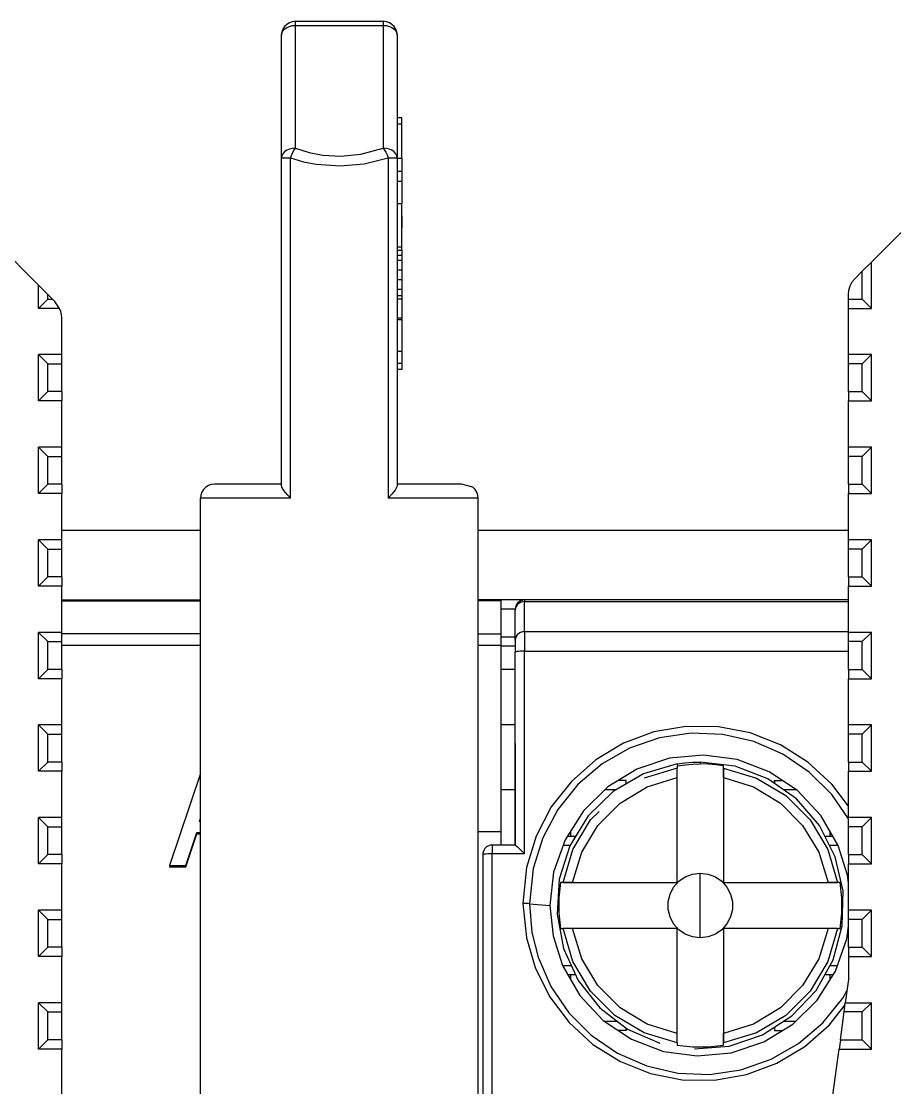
# Model space of a CAD drawing. Header units: millimetres. Extents: x 0 to 125, y 0 to 180.
# Drawn here: x 73.78 to 92.65, y 156.56 to 179.6 of the extents above; entities that cross this region are included whole.
import ezdxf

# ---------------------------------------------------------------- set-up
doc = ezdxf.new("R2010")
doc.units = ezdxf.units.MM

# ---------------------------------------------------------------- blocks, each defined once
blk = doc.blocks.new('CHINT_7200accf6e0c55f6a13e2ec68f27ea84_FACE_0')
at = {"color": 141, "linetype": 'Continuous', "true_color": 0x40d9ff}
for p, q in [((79.7, 179.6), (81.6, 179.6)), ((79.4, 176.648), (79.4, 179.3)), ((81.9, 179.3), (81.9, 176.648)), ((79.594, 169.3), (79.594, 176.648)), ((81.706, 176.648), (81.706, 169.3)), ((81.9, 176.646), (82, 176.646)), ((82, 176.646), (82, 176.363)), ((81.9, 176.363), (82, 176.363)), ((82, 176.363), (82, 176.146)), ((81.9, 176.146), (82, 176.146)), ((82, 176.213), (82, 175.713)), ((74.15, 173.9), (72.65, 175.4)), ((82, 175.401), (82, 175.137)), ((93.15, 175.4), (92.15, 174.4)), ((81.9, 174.654), (82, 174.654)), ((82, 174.654), (82, 174.549)), ((81.9, 174.549), (82, 174.549)), ((81.9, 174.444), (82, 174.444)), ((82, 174.549), (82, 174.444)), ((82, 174.444), (82, 174.233)), ((82, 174.444), (82, 174.022)), ((82, 174.403), (82, 173.161)), ((92.15, 173.4), (92.15, 174.4)), ((81.9, 174.233), (82, 174.233)), ((82, 174.233), (82, 174.022)), ((81.9, 174.022), (82, 174.022)), ((82, 174.022), (82, 173.811)), ((74.35, 173.7), (74.15, 173.9)), ((74.15, 173.4), (74.15, 173.9)), ((74.35, 173.6), (74.35, 173.7)), ((81.9, 173.811), (82, 173.811)), ((82, 173.811), (82, 173.195)), ((74.35, 173.6), (74.15, 173.4)), ((91.95, 173.6), (92.15, 173.4)), ((74.605, 173.4), (74.15, 173.4)), ((91.65, 173.4), (92.15, 173.4)), ((91.65, 172.4), (91.65, 173.4)), ((81.9, 173.195), (82, 173.195)), ((81.9, 173.161), (82, 173.161)), ((82, 173.195), (82, 173.161)), ((82, 173.161), (82, 172.478)), ((74.35, 172.2), (74.15, 172.4)), ((74.15, 171.4), (74.15, 172.4)), ((81.9, 172.478), (82, 172.478)), ((91.65, 172.2), (91.65, 172.4)), ((92.15, 172.4), (91.65, 172.4)), ((91.95, 172.2), (92.15, 172.4)), ((92.15, 171.4), (92.15, 172.4)), ((74.35, 172.2), (74.65, 172.2)), ((74.35, 171.6), (74.35, 172.2)), ((74.65, 171.6), (74.65, 172.2)), ((91.95, 172.2), (91.65, 172.2)), ((91.65, 171.6), (91.65, 172.2)), ((91.95, 171.6), (91.95, 172.2)), ((74.35, 171.6), (74.15, 171.4)), ((74.65, 171.4), (74.15, 171.4)), ((74.65, 171.6), (74.35, 171.6)), ((74.65, 171.6), (74.65, 171.4)), ((74.65, 170.4), (74.65, 171.4)), ((91.65, 171.6), (91.95, 171.6)), ((91.65, 171.6), (91.65, 171.4)), ((91.65, 171.4), (92.15, 171.4)), ((91.65, 170.4), (91.65, 171.4)), ((91.95, 171.6), (92.15, 171.4)), ((74.35, 170.2), (74.15, 170.4)), ((74.15, 169.4), (74.15, 170.4)), ((74.65, 170.4), (74.15, 170.4)), ((74.65, 170.2), (74.65, 170.4)), ((91.65, 170.2), (91.65, 170.4)), ((92.15, 170.4), (91.65, 170.4)), ((91.95, 170.2), (92.15, 170.4)), ((92.15, 169.4), (92.15, 170.4)), ((74.35, 170.2), (74.65, 170.2)), ((74.35, 169.6), (74.35, 170.2)), ((74.65, 169.6), (74.65, 170.2)), ((91.95, 170.2), (91.65, 170.2)), ((91.65, 169.6), (91.65, 170.2)), ((91.95, 169.6), (91.95, 170.2)), ((74.35, 169.6), (74.15, 169.4)), ((74.65, 169.6), (74.35, 169.6)), ((74.65, 169.6), (74.65, 169.4)), ((91.65, 169.6), (91.95, 169.6)), ((91.65, 169.6), (91.65, 169.4)), ((91.95, 169.6), (92.15, 169.4)), ((74.65, 169.4), (74.15, 169.4)), ((74.65, 168.4), (74.65, 169.4)), ((91.65, 169.4), (92.15, 169.4)), ((91.65, 168.4), (91.65, 169.4)), ((77.65, 149.9), (77.65, 169.3)), ((83.65, 149.9), (83.65, 169.3)), ((74.35, 168.2), (74.15, 168.4)), ((74.15, 167.4), (74.15, 168.4)), ((74.65, 168.4), (74.15, 168.4)), ((77.65, 168.6), (74.65, 168.6)), ((74.65, 168.2), (74.65, 168.4)), ((91.65, 168.6), (83.65, 168.6)), ((91.65, 168.2), (91.65, 168.4)), ((92.15, 168.4), (91.65, 168.4)), ((91.95, 168.2), (92.15, 168.4)), ((92.15, 167.4), (92.15, 168.4)), ((74.35, 168.2), (74.65, 168.2)), ((74.35, 167.6), (74.35, 168.2)), ((74.65, 167.6), (74.65, 168.2)), ((91.95, 168.2), (91.65, 168.2)), ((91.65, 167.6), (91.65, 168.2)), ((91.95, 167.6), (91.95, 168.2)), ((74.35, 167.6), (74.15, 167.4)), ((74.65, 167.6), (74.35, 167.6)), ((74.65, 167.6), (74.65, 167.4)), ((91.65, 167.6), (91.95, 167.6)), ((91.65, 167.6), (91.65, 167.4)), ((91.95, 167.6), (92.15, 167.4)), ((74.65, 167.4), (74.15, 167.4)), ((74.65, 166.4), (74.65, 167.4)), ((91.65, 167.4), (92.15, 167.4)), ((91.65, 166.4), (91.65, 167.4)), ((74.65, 167.1), (77.65, 167.1)), ((74.65, 167.08), (77.65, 167.08)), ((74.35, 166.2), (74.15, 166.4)), ((74.15, 165.4), (74.15, 166.4)), ((74.65, 166.4), (74.15, 166.4)), ((74.65, 166.2), (74.65, 166.4)), ((77.65, 166.37), (74.65, 166.37)), ((91.65, 166.2), (91.65, 166.4)), ((92.15, 166.4), (91.65, 166.4)), ((91.95, 166.2), (92.15, 166.4)), ((92.15, 165.4), (92.15, 166.4)), ((74.35, 166.2), (74.65, 166.2)), ((74.35, 165.6), (74.35, 166.2)), ((74.65, 165.6), (74.65, 166.2)), ((77.65, 166.117), (74.65, 166.117)), ((84.45, 166.3), (84.15, 166.3)), ((84.45, 166.1), (84.15, 166.1)), ((91.95, 166.2), (91.65, 166.2)), ((91.65, 165.6), (91.65, 166.2)), ((91.95, 165.6), (91.95, 166.2)), ((84.451, 161.804), (84.45, 165.975)), ((74.35, 165.6), (74.15, 165.4)), ((74.65, 165.4), (74.15, 165.4)), ((74.65, 165.6), (74.35, 165.6)), ((74.65, 165.6), (74.65, 165.4)), ((74.65, 164.4), (74.65, 165.4)), ((84.45, 165.6), (84.15, 165.6)), ((91.65, 165.6), (91.95, 165.6)), ((91.65, 165.6), (91.65, 165.4)), ((91.65, 165.4), (92.15, 165.4)), ((91.65, 164.4), (91.65, 165.4)), ((91.95, 165.6), (92.15, 165.4)), ((74.35, 164.2), (74.15, 164.4)), ((74.15, 163.4), (74.15, 164.4)), ((74.65, 164.4), (74.15, 164.4)), ((74.65, 164.2), (74.65, 164.4)), ((84.45, 164.4), (84.15, 164.4)), ((91.65, 164.2), (91.65, 164.4)), ((92.15, 164.4), (91.65, 164.4)), ((91.95, 164.2), (92.15, 164.4)), ((92.15, 163.4), (92.15, 164.4)), ((74.35, 164.2), (74.65, 164.2)), ((74.35, 163.6), (74.35, 164.2)), ((74.65, 163.6), (74.65, 164.2)), ((91.95, 164.2), (91.65, 164.2)), ((91.65, 163.6), (91.65, 164.2)), ((91.95, 163.6), (91.95, 164.2)), ((74.35, 163.6), (74.15, 163.4)), ((74.65, 163.6), (74.35, 163.6)), ((74.65, 163.6), (74.65, 163.4)), ((87.95, 163.559), (87.956, 163.52)), ((88.45, 163.6), (88.45, 163.56)), ((91.65, 163.6), (91.95, 163.6)), ((91.65, 163.6), (91.65, 163.4)), ((91.95, 163.6), (92.15, 163.4)), ((74.65, 163.4), (74.15, 163.4)), ((74.65, 162.4), (74.65, 163.4)), ((88.95, 163.263), (88.95, 163.466)), ((91.65, 163.4), (92.15, 163.4)), ((91.65, 162.4), (91.65, 163.4)), ((84.45, 163), (84.15, 163)), ((86.63, 163), (86.388, 163)), ((90.521, 163), (90.244, 163)), ((74.35, 162.2), (74.15, 162.4)), ((74.15, 161.4), (74.15, 162.4)), ((74.65, 162.4), (74.15, 162.4)), ((74.65, 162.2), (74.65, 162.4)), ((91.65, 162.2), (91.65, 162.4)), ((92.15, 162.4), (91.65, 162.4)), ((91.95, 162.2), (92.15, 162.4)), ((92.15, 161.4), (92.15, 162.4)), ((74.35, 162.2), (74.65, 162.2)), ((74.35, 161.6), (74.35, 162.2)), ((74.65, 161.6), (74.65, 162.2)), ((77.634, 162.312), (77.65, 162.362)), ((91.95, 162.2), (91.65, 162.2)), ((91.65, 161.6), (91.65, 162.2)), ((91.95, 161.6), (91.95, 162.2)), ((77.333, 161.363), (77.567, 162.075)), ((77.567, 162.048), (77.567, 162.075)), ((77.567, 162.075), (77.65, 162.075)), ((77.567, 162.048), (77.65, 162.048)), ((83.65, 162.1), (84.15, 162.1)), ((84.15, 161.804), (84.15, 162.1)), ((85.578, 162), (85.76, 162)), ((85.642, 162.102), (85.642, 162)), ((91.139, 162), (91.312, 162)), ((91.258, 162), (91.258, 162.094)), ((85.484, 161.8), (85.637, 161.8)), ((91.241, 161.8), (91.428, 161.8)), ((74.35, 161.6), (74.15, 161.4)), ((74.65, 161.6), (74.35, 161.6)), ((74.65, 161.6), (74.65, 161.4)), ((83.75, 161.604), (83.75, 148.65)), ((91.65, 161.6), (91.95, 161.6)), ((91.65, 161.6), (91.65, 161.4)), ((91.95, 161.6), (92.15, 161.4)), ((74.65, 161.4), (74.15, 161.4)), ((74.65, 160.4), (74.65, 161.4)), ((91.65, 161.4), (92.15, 161.4)), ((91.65, 160.4), (91.65, 161.4)), ((85.687, 161), (85.484, 161)), ((91.416, 161), (91.213, 161)), ((74.35, 160.2), (74.15, 160.4)), ((74.15, 159.4), (74.15, 160.4)), ((74.65, 160.4), (74.15, 160.4)), ((74.65, 160.2), (74.65, 160.4)), ((84.758, 160.539), (85.2, 160.5)), ((91.65, 160.2), (91.65, 160.4)), ((92.15, 160.4), (91.65, 160.4)), ((91.95, 160.2), (92.15, 160.4)), ((92.15, 159.4), (92.15, 160.4)), ((74.35, 160.2), (74.65, 160.2)), ((74.35, 159.6), (74.35, 160.2)), ((74.65, 159.6), (74.65, 160.2)), ((91.95, 160.2), (91.65, 160.2)), ((91.65, 159.6), (91.65, 160.2)), ((91.95, 159.6), (91.95, 160.2)), ((85.687, 160), (85.484, 160)), ((91.416, 160), (91.213, 160)), ((74.35, 159.6), (74.15, 159.4)), ((74.65, 159.6), (74.35, 159.6)), ((74.65, 159.6), (74.65, 159.4)), ((91.65, 159.6), (91.95, 159.6)), ((91.95, 159.6), (92.15, 159.4)), ((74.65, 159.4), (74.15, 159.4)), ((74.65, 158.4), (74.65, 159.4)), ((85.661, 159.2), (85.472, 159.2)), ((91.416, 159.2), (91.248, 159.2)), ((85.752, 159), (85.588, 159)), ((85.642, 159), (85.642, 158.906)), ((91.322, 159), (91.136, 159)), ((91.258, 158.898), (91.258, 159)), ((74.35, 158.2), (74.15, 158.4)), ((74.15, 157.4), (74.15, 158.4)), ((74.65, 158.4), (74.15, 158.4)), ((74.65, 158.2), (74.65, 158.4)), ((91.95, 158.2), (92.15, 158.4)), ((92.15, 157.4), (92.15, 158.4)), ((74.35, 158.2), (74.65, 158.2)), ((74.35, 157.6), (74.35, 158.2)), ((74.65, 157.6), (74.65, 158.2)), ((91.477, 157.6), (91.557, 158.2)), ((91.95, 158.2), (91.557, 158.2)), ((91.95, 157.6), (91.95, 158.2)), ((86.379, 158), (86.654, 158)), ((90.251, 158), (90.512, 158)), ((74.35, 157.6), (74.15, 157.4)), ((74.65, 157.6), (74.35, 157.6)), ((74.65, 157.6), (74.65, 157.4)), ((87.95, 157.534), (87.95, 157.737)), ((88.95, 157.534), (88.95, 157.737)), ((91.477, 157.6), (91.45, 157.4)), ((91.477, 157.6), (91.95, 157.6)), ((91.95, 157.6), (92.15, 157.4)), ((74.65, 157.4), (74.15, 157.4)), ((74.65, 156.4), (74.65, 157.4)), ((91.317, 156.4), (91.45, 157.4)), ((91.45, 157.4), (92.15, 157.4))]:
    blk.add_line(p, q, dxfattribs=at)
for points in [[(79.7, 179.6), (79.633, 179.592), (79.57, 179.57), (79.513, 179.535), (79.465, 179.487), (79.43, 179.43), (79.408, 179.367), (79.4, 179.3)], [(79.4, 179.3), (79.408, 179.347), (79.43, 179.392), (79.465, 179.432), (79.513, 179.466), (79.57, 179.491), (79.633, 179.507), (79.7, 179.512)], [(79.7, 179.512), (79.7, 179.549), (79.7, 179.577), (79.7, 179.594), (79.7, 179.6)], [(79.7, 176.861), (79.7, 179.512), (81.6, 179.512), (81.6, 176.861)], [(81.9, 179.3), (81.892, 179.367), (81.87, 179.43), (81.835, 179.487), (81.787, 179.535), (81.73, 179.57), (81.667, 179.592), (81.6, 179.6)], [(81.6, 179.6), (81.6, 179.594), (81.6, 179.577), (81.6, 179.549), (81.6, 179.512)], [(81.6, 179.512), (81.667, 179.507), (81.73, 179.491), (81.787, 179.466), (81.835, 179.432), (81.87, 179.392), (81.892, 179.347), (81.9, 179.3)], [(82, 177.381), (82, 177.473), (82, 177.513), (82, 177.515), (81.975, 177.515), (81.9, 177.515)], [(82, 176.646), (82, 177.381), (81.9, 177.381)], [(79.7, 176.861), (79.633, 176.855), (79.57, 176.84), (79.513, 176.814), (79.465, 176.781), (79.43, 176.74), (79.408, 176.696), (79.4, 176.648)], [(79.594, 176.648), (79.615, 176.703), (79.638, 176.756), (79.668, 176.813), (79.7, 176.861)], [(79.7, 176.861), (79.998, 176.768), (80.295, 176.711), (80.684, 176.688), (81.117, 176.729), (81.6, 176.861)], [(81.9, 176.648), (81.892, 176.696), (81.87, 176.74), (81.835, 176.781), (81.787, 176.814), (81.73, 176.84), (81.667, 176.855), (81.6, 176.861)], [(81.6, 176.861), (81.627, 176.82), (81.653, 176.773), (81.682, 176.713), (81.706, 176.648)], [(79.594, 169.3), (79.535, 169.363), (79.483, 169.424), (79.45, 169.468), (79.424, 169.509), (79.406, 169.546), (79.4, 169.575), (79.4, 176.648)], [(79.4, 176.648), (79.409, 176.648), (79.435, 176.648), (79.476, 176.648), (79.53, 176.648), (79.594, 176.648)], [(79.594, 176.648), (79.873, 176.568), (80.151, 176.513), (80.669, 176.476), (81.186, 176.519), (81.706, 176.648)], [(81.706, 176.648), (81.77, 176.648), (81.824, 176.648), (81.865, 176.648), (81.891, 176.648), (81.9, 176.648)], [(81.9, 176.648), (81.9, 169.575), (81.897, 169.555), (81.888, 169.531), (81.854, 169.474), (81.792, 169.394), (81.706, 169.3)], [(82, 176.146), (82, 175.661), (81.9, 175.661)], [(82, 175.137), (82, 175.345), (82, 175.523), (82, 175.661)], [(82, 174.725), (82, 174.911), (82, 175.137)], [(82, 174.654), (82, 174.725), (81.9, 174.725)], [(91.95, 173.6), (91.95, 174.2), (92.15, 174.4)], [(91.65, 173.6), (91.65, 173.693), (91.66, 173.79), (91.688, 173.884), (91.734, 173.971), (91.796, 174.046), (91.95, 174.2)], [(74.35, 173.6), (74.45, 173.6), (74.35, 173.7)], [(82, 173.811), (82, 173.67), (81.9, 173.67)], [(74.605, 173.4), (74.504, 173.546), (74.45, 173.6)], [(82, 173.67), (82, 173.6), (81.9, 173.6)], [(91.65, 173.4), (91.65, 173.6), (91.95, 173.6)], [(74.65, 172.4), (74.65, 173.193), (74.645, 173.264), (74.63, 173.333), (74.605, 173.4)], [(74.65, 172.2), (74.65, 172.4), (74.15, 172.4)], [(82, 172.478), (82, 172.21), (81.9, 172.21)], [(82, 172.21), (82, 172.118), (82, 172.078), (82, 172.076), (81.925, 172.076), (81.9, 172.076)], [(79.4, 169.6), (78.912, 169.6), (78.507, 169.6), (78.202, 169.6), (78.014, 169.6), (77.95, 169.6), (77.883, 169.592), (77.82, 169.57), (77.763, 169.535), (77.715, 169.487), (77.68, 169.43), (77.658, 169.367), (77.65, 169.3)], [(83.65, 169.3), (83.642, 169.367), (83.62, 169.43), (83.585, 169.487), (83.537, 169.535), (83.286, 169.6), (83.098, 169.6), (82.793, 169.6), (82.388, 169.6), (81.9, 169.6)], [(79.594, 169.3), (78.952, 169.3), (78.408, 169.3), (77.995, 169.3), (77.738, 169.3), (77.65, 169.3)], [(83.65, 169.3), (83.562, 169.3), (83.305, 169.3), (82.892, 169.3), (82.348, 169.3), (81.706, 169.3)], [(91.65, 167.1), (84.65, 167.1), (84.15, 167.1), (83.65, 167.1)], [(83.65, 166.37), (84.15, 166.37), (84.15, 167.08), (83.65, 167.08)], [(84.15, 167.08), (84.15, 167.091), (84.15, 167.098), (84.15, 167.1)], [(84.65, 167.1), (84.605, 167.095), (84.563, 167.08), (84.525, 167.056), (84.494, 167.025), (84.47, 166.987), (84.455, 166.945), (84.45, 166.9)], [(84.65, 167.067), (84.605, 167.062), (84.563, 167.048), (84.525, 167.026), (84.494, 166.996), (84.47, 166.961), (84.455, 166.922), (84.45, 166.88)], [(84.491, 167.021), (84.487, 167.015), (84.472, 166.991), (84.471, 166.988)], [(84.519, 167.05), (84.509, 167.042), (84.5, 167.031)], [(84.556, 167.075), (84.539, 167.066), (84.531, 167.06)], [(84.592, 167.09), (84.57, 167.083), (84.566, 167.081)], [(84.65, 167.1), (84.61, 167.096), (84.608, 167.095)], [(84.65, 167.1), (84.65, 167.096), (84.65, 167.085), (84.65, 167.067)], [(91.65, 166.415), (84.65, 166.415), (84.65, 167.067), (91.65, 167.067)], [(84.45, 166.228), (84.45, 166.88), (84.45, 166.898), (84.45, 166.9), (84.15, 166.9)], [(84.455, 166.94), (84.453, 166.933), (84.45, 166.9)], [(84.45, 166.898), (84.45, 166.891), (84.45, 166.88)], [(84.468, 166.982), (84.461, 166.964), (84.457, 166.951)], [(84.15, 166.117), (84.15, 166.182), (84.15, 166.243), (84.15, 166.297), (84.15, 166.34), (84.15, 166.37)], [(84.65, 166.415), (84.605, 166.41), (84.563, 166.397), (84.525, 166.374), (84.494, 166.345), (84.47, 166.309), (84.455, 166.27), (84.45, 166.228)], [(84.65, 166.415), (84.65, 166.364), (84.65, 166.292), (84.65, 166.203), (84.65, 166.102), (84.65, 165.993)], [(84.15, 162.1), (84.15, 166.117), (83.65, 166.117)], [(84.45, 166.228), (84.45, 166.198), (84.45, 166.155), (84.45, 166.101), (84.45, 166.041), (84.45, 165.975)], [(83.95, 147.351), (83.95, 161.622), (84.65, 161.622), (84.65, 165.993), (91.65, 165.993)], [(84.65, 165.993), (84.605, 165.993), (84.563, 165.991), (84.525, 165.989), (84.494, 165.986), (84.47, 165.983), (84.455, 165.979), (84.45, 165.975)], [(91.65, 162.645), (91.291, 163.122), (90.775, 163.597), (90.181, 163.969), (89.529, 164.227), (88.841, 164.362), (88.139, 164.37), (87.448, 164.249), (86.79, 164.005), (86.189, 163.644), (85.663, 163.181), (85.229, 162.628), (84.902, 162), (84.696, 161.324), (84.617, 160.544)], [(91.65, 162.37), (91.29, 162.897), (90.804, 163.382), (90.236, 163.769), (89.607, 164.044), (88.937, 164.197), (88.251, 164.224), (87.571, 164.124), (86.922, 163.899), (86.326, 163.558), (85.804, 163.112), (85.372, 162.576), (85.045, 161.964), (84.839, 161.303), (84.758, 160.539)], [(84.45, 164.003), (84.45, 164), (84.45, 161.804)], [(91.65, 160.991), (91.633, 161.155), (91.43, 161.797), (91.056, 162.442), (90.55, 162.981), (89.937, 163.39), (89.247, 163.651), (88.516, 163.749), (87.782, 163.681), (87.081, 163.448), (86.453, 163.064), (85.925, 162.547), (85.526, 161.918), (85.281, 161.219), (85.2, 160.5)], [(87.95, 163.559), (87.223, 163.347), (86.57, 162.965), (86.028, 162.435), (85.631, 161.791), (85.403, 161.069), (85.356, 160.313), (85.493, 159.569), (85.807, 158.88), (86.279, 158.287), (86.88, 157.827), (87.575, 157.526)], [(87.95, 163.559), (88.116, 163.582), (88.283, 163.595), (88.45, 163.6)], [(87.956, 163.52), (88.12, 163.542), (88.285, 163.556), (88.45, 163.56)], [(88.322, 157.403), (89.076, 157.464), (89.794, 157.706), (90.431, 158.115), (90.95, 158.667), (91.32, 159.327), (91.518, 160.058), (91.534, 160.815), (91.366, 161.553), (91.023, 162.228), (90.528, 162.801), (89.908, 163.236), (89.201, 163.508), (88.45, 163.6)], [(88.95, 163.466), (88.95, 163.519), (88.784, 163.542), (88.617, 163.555), (88.45, 163.56)], [(77.65, 163.355), (76.983, 161.363), (77.333, 161.363)], [(87.95, 163.263), (87.95, 163.466), (87.239, 163.253)], [(87.956, 163.52), (87.954, 163.52), (87.952, 163.519), (87.95, 163.519), (87.95, 163.466)], [(87.95, 163.263), (87.95, 163.302), (87.95, 163.339), (87.95, 163.38), (87.95, 163.415), (87.95, 163.441), (87.95, 163.459), (87.95, 163.466)], [(88.95, 163.466), (88.95, 163.461), (88.95, 163.448), (88.95, 163.424), (88.95, 163.393), (88.95, 163.353), (88.95, 163.309), (88.95, 163.263)], [(88.95, 163.466), (89.661, 163.253), (90.298, 162.873), (90.823, 162.348), (91.203, 161.711), (91.416, 161)], [(85.687, 161), (87.95, 161), (87.95, 163.263)], [(85.687, 161), (85.888, 161.649), (86.239, 162.231), (86.719, 162.711), (87.301, 163.062), (87.95, 163.263)], [(86.85, 163.129), (86.85, 163.2), (86.676, 163.2)], [(86.845, 163.126), (86.849, 163.162), (86.85, 163.2)], [(88.95, 163.263), (88.95, 161), (91.213, 161)], [(88.95, 163.263), (89.599, 163.062), (90.181, 162.711), (90.661, 162.231), (91.012, 161.649), (91.213, 161)], [(90.05, 163.136), (90.05, 163.2), (90.221, 163.2)], [(90.05, 163.2), (90.051, 163.17), (90.053, 163.139), (90.054, 163.133)], [(85.484, 161), (85.697, 161.711), (86.077, 162.348), (86.263, 162.528)], [(77.65, 162.312), (77.625, 162.312), (77.65, 162.389)], [(77.333, 161.363), (77.333, 161.336), (77.567, 162.048)], [(83.95, 161.804), (83.923, 161.802), (83.889, 161.794), (83.88, 161.792), (83.858, 161.782), (83.829, 161.764), (83.81, 161.747), (83.795, 161.73), (83.778, 161.706), (83.77, 161.691), (83.756, 161.652), (83.755, 161.648), (83.754, 161.646), (83.75, 161.604)], [(83.95, 161.804), (83.95, 161.802), (83.95, 161.791), (83.95, 161.771), (83.95, 161.742), (83.95, 161.707), (83.95, 161.666), (83.95, 161.622)], [(84.451, 161.804), (84.27, 161.804), (83.95, 161.804)], [(84.451, 161.804), (84.452, 161.804), (84.457, 161.801), (84.471, 161.79), (84.496, 161.769), (84.531, 161.737), (84.586, 161.684), (84.65, 161.622)], [(83.75, 161.604), (83.755, 161.608), (83.77, 161.612), (83.794, 161.615), (83.825, 161.618), (83.863, 161.62), (83.905, 161.622), (83.95, 161.622)], [(76.983, 161.363), (76.983, 161.336), (77.333, 161.336)], [(88.45, 159.8), (88.282, 159.82), (88.125, 159.88), (87.986, 159.976), (87.874, 160.102), (87.795, 160.252), (87.755, 160.416), (87.755, 160.584), (87.795, 160.748), (87.874, 160.898), (87.986, 161.024), (88.125, 161.12), (88.282, 161.18), (88.45, 161.2)], [(88.45, 161.2), (88.618, 161.18), (88.775, 161.12), (88.914, 161.024), (89.026, 160.898), (89.105, 160.748), (89.145, 160.584), (89.145, 160.416), (89.105, 160.252), (89.026, 160.102), (88.914, 159.976), (88.775, 159.88), (88.618, 159.82), (88.45, 159.8)], [(88.45, 159.8), (88.45, 160.5), (88.45, 161.2)], [(85.484, 161), (85.431, 161), (85.395, 160.667), (85.395, 160.333), (85.431, 160), (85.484, 160)], [(85.484, 161), (85.489, 161), (85.502, 161), (85.526, 161), (85.557, 161), (85.597, 161), (85.641, 161), (85.687, 161)], [(91.213, 161), (91.252, 161), (91.289, 161), (91.33, 161), (91.365, 161), (91.391, 161), (91.409, 161), (91.416, 161)], [(91.416, 160), (91.469, 160), (91.505, 160.333), (91.505, 160.667), (91.469, 161), (91.416, 161)], [(84.617, 160.544), (84.691, 159.801), (84.878, 159.161), (85.192, 158.531), (85.613, 157.973), (86.129, 157.5), (86.722, 157.129), (87.373, 156.872), (88.06, 156.737), (88.759, 156.73), (89.449, 156.85), (90.105, 157.093), (90.706, 157.451), (91.232, 157.913), (91.577, 158.352)], [(84.758, 160.539), (84.728, 160.542), (84.694, 160.543), (84.656, 160.544), (84.617, 160.544)], [(84.758, 160.539), (84.811, 159.919), (84.944, 159.382), (85.221, 158.75), (85.609, 158.182), (86.094, 157.696), (86.662, 157.309), (87.291, 157.034), (87.961, 156.88), (88.649, 156.852), (89.329, 156.953), (89.978, 157.178), (90.575, 157.52), (91.097, 157.966), (91.529, 158.502), (91.62, 158.672)], [(85.2, 160.5), (85.267, 159.845), (85.47, 159.203), (85.844, 158.558), (86.35, 158.019), (86.963, 157.61), (87.653, 157.349), (88.384, 157.251), (89.118, 157.319), (89.819, 157.552), (90.447, 157.936), (90.975, 158.453), (91.374, 159.082), (91.619, 159.781), (91.65, 160.054)], [(85.687, 160), (85.648, 160), (85.611, 160), (85.57, 160), (85.535, 160), (85.509, 160), (85.491, 160), (85.484, 160)], [(87.95, 157.534), (87.239, 157.747), (86.602, 158.127), (86.077, 158.652), (85.697, 159.289), (85.484, 160)], [(87.95, 157.737), (87.95, 160), (85.687, 160)], [(87.95, 157.737), (87.301, 157.938), (86.719, 158.289), (86.239, 158.769), (85.888, 159.351), (85.687, 160)], [(91.213, 160), (88.95, 160), (88.95, 157.737)], [(91.213, 160), (91.012, 159.351), (90.661, 158.769), (90.181, 158.289), (89.599, 157.938), (88.95, 157.737)], [(91.416, 160), (91.203, 159.289), (90.823, 158.652), (90.298, 158.127), (89.661, 157.747), (88.95, 157.534)], [(91.416, 160), (91.411, 160), (91.398, 160), (91.374, 160), (91.343, 160), (91.303, 160), (91.259, 160), (91.213, 160)], [(91.65, 159.6), (91.65, 159.4), (92.15, 159.4)], [(91.65, 159.4), (91.65, 158.9), (91.583, 158.4)], [(91.557, 158.2), (91.583, 158.4), (92.15, 158.4)], [(86.85, 157.85), (86.85, 157.8), (86.679, 157.8)], [(86.85, 157.8), (86.849, 157.83), (86.848, 157.852)], [(90.055, 157.874), (90.051, 157.838), (90.05, 157.8)], [(90.05, 157.871), (90.05, 157.8), (90.224, 157.8)], [(87.95, 157.534), (87.95, 157.539), (87.95, 157.552), (87.95, 157.576), (87.95, 157.607), (87.95, 157.647), (87.95, 157.691), (87.95, 157.737)], [(88.95, 157.737), (88.95, 157.698), (88.95, 157.661), (88.95, 157.62), (88.95, 157.585), (88.95, 157.559), (88.95, 157.541), (88.95, 157.534)], [(87.95, 157.534), (87.95, 157.481), (88.283, 157.445), (88.617, 157.445), (88.95, 157.481), (88.95, 157.534)]]:
    blk.add_lwpolyline(points, dxfattribs=at)
blk = doc.blocks.new('CHINT_7200accf6e0c55f6a13e2ec68f27ea84')
at = {"color": 141, "true_color": 0x40d9ff}
blk.add_blockref('CHINT_7200accf6e0c55f6a13e2ec68f27ea84_FACE_0', (0, 0), dxfattribs=at)

msp = doc.modelspace()

# ---------------------------------------------------------------- block references
at = {"color": 141, "true_color": 0x40d9ff}
msp.add_blockref('CHINT_7200accf6e0c55f6a13e2ec68f27ea84', (0, 0), dxfattribs=at)

doc.saveas('drawing.dxf')
